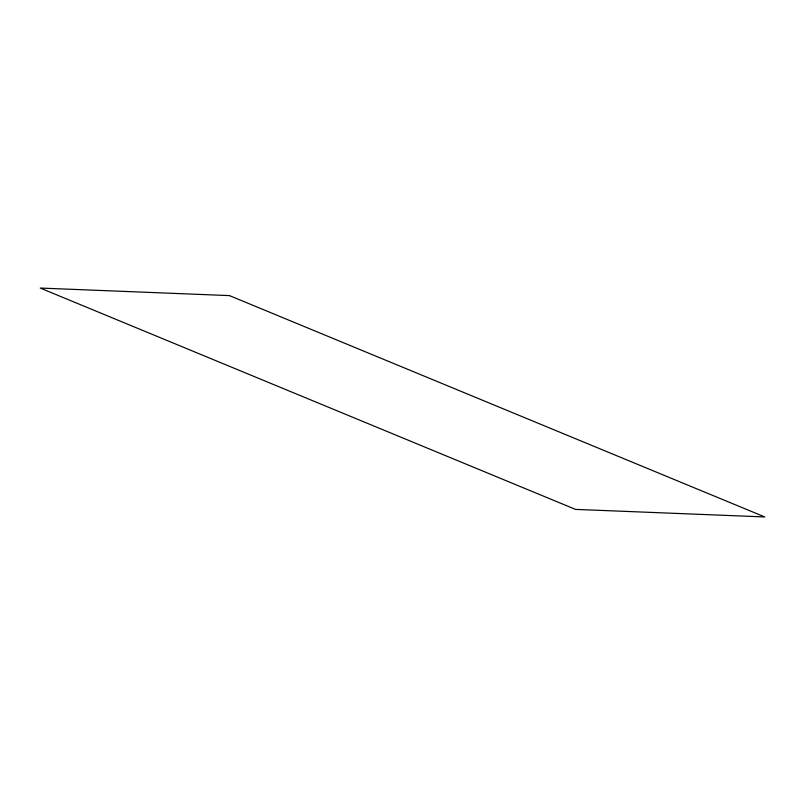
<?xml version="1.0" encoding="UTF-8"?>
<svg xmlns="http://www.w3.org/2000/svg" width="805" height="805" viewBox="0 0 805 805"><rect width="100%" height="100%" fill="white"/><g stroke="black" fill="none" stroke-linecap="round" stroke-linejoin="round"><path stroke-width="1.21" d="M229.465 295.606L40.25 288.059L575.535 509.394L764.75 516.941L229.465 295.606"/></g></svg>
